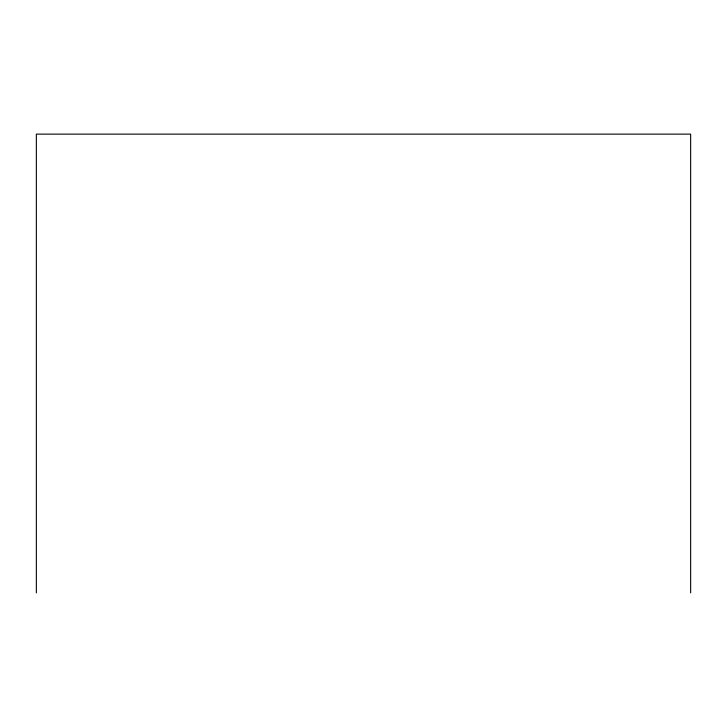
<?xml version="1.0" encoding="UTF-8"?>
<svg xmlns="http://www.w3.org/2000/svg" width="727" height="727" viewBox="0 0 727 727"><rect width="100%" height="100%" fill="white"/><g stroke="black" fill="none" stroke-linecap="round" stroke-linejoin="round"><path stroke-width="1.09" d="M690.65 592.868L690.65 134.131L36.35 134.131L36.35 592.868"/></g></svg>
